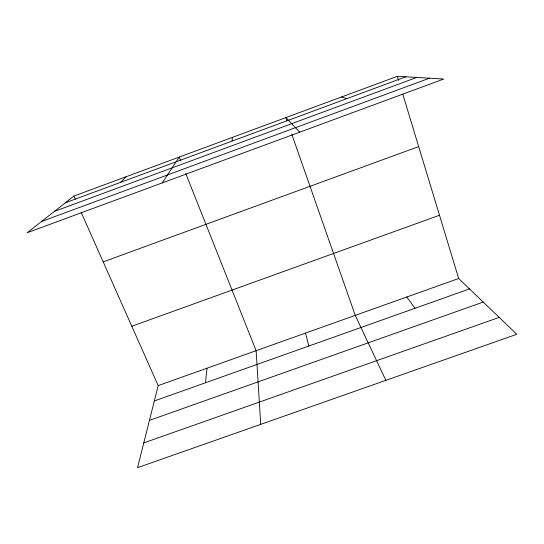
<?xml version="1.0" encoding="UTF-8"?>
<svg xmlns="http://www.w3.org/2000/svg" width="544" height="544" viewBox="0 0 544 544"><rect width="100%" height="100%" fill="white"/><g stroke="black" fill="none" stroke-linecap="round" stroke-linejoin="round"><path stroke-width="0.82" d="M232.084 141.1L232.397 137.38M205.489 382.772L206.999 368.2M81.158 212.31L158.188 385.601L137.544 467.69L516.8 334.295L458.674 278.508L402.744 94.085M162.289 182.886L179.221 157.066L180.778 160.976M120.53 182.376L126.405 176.623M73.93 196.051L27.2 232.73L443.754 79.03L397.358 76.31L73.93 196.051L75.303 199.145M65.334 202.796L405.851 76.806M54.366 211.405L416.711 77.445M41.514 221.49L429.481 78.193M103.19 261.882L418.676 146.608M131.804 326.244L439.491 215.261M158.188 385.601L458.674 278.508M154.326 400.962L469.506 288.905M149.444 420.383L483.235 302.076M143.779 442.904L499.188 317.39M341.448 97.009L346.936 98.607M299.696 132.185L285.926 117.565L287.048 120.761M406.796 296.997L415.052 308.264M385.852 380.351L355.252 315.364L291.808 134.348M185.749 173.495L256.115 350.696L260.739 424.361M397.358 76.31L398.582 80.349M305.531 333.084L308.802 346.038"/></g></svg>
